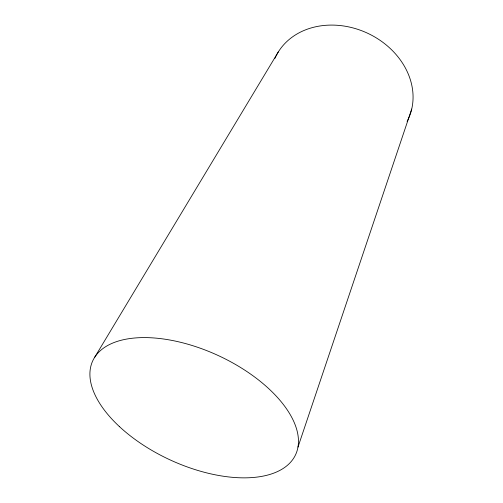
<?xml version="1.0" encoding="UTF-8"?>
<svg xmlns="http://www.w3.org/2000/svg" width="503" height="503" viewBox="0 0 503 503"><rect width="100%" height="100%" fill="white"/><g stroke="black" fill="none" stroke-linecap="round" stroke-linejoin="round"><path stroke-width="0.75" d="M297.971 447.098L411.712 109.076M94.564 357.495L278.278 52.004M274.934 58.392A73.243 60.574 24.8 0 1 368.271 33.544A73.243 60.574 24.8 0 1 407.078 121.412M119.28 426.462A111.754 57.455 24.8 0 0 294.462 456.881A111.754 57.455 24.8 0 0 168.832 339.833A111.754 57.455 24.8 0 0 119.28 426.462"/></g></svg>
